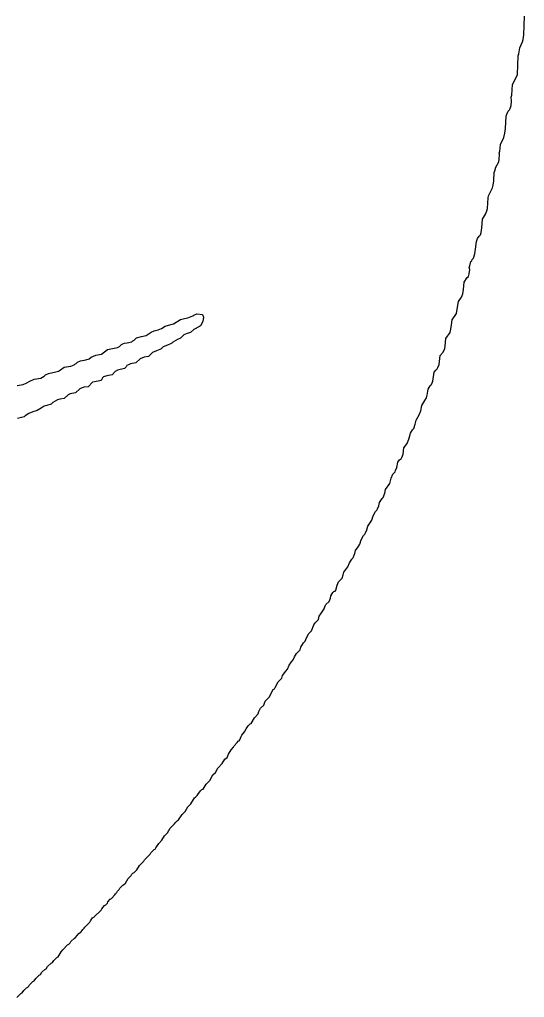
# Model space of a CAD drawing. Header units: millimetres. Extents: x -3 to 175, y -4 to 177.
# Drawn here: x 110.752 to 111.807, y 55.963 to 58.004 of the extents above; entities that cross this region are included whole.
import ezdxf

# ---------------------------------------------------------------- set-up
doc = ezdxf.new("R2010")
doc.units = ezdxf.units.MM
doc.layers.add('TopOverlay', color=2, linetype='Continuous')

msp = doc.modelspace()

# ---------------------------------------------------------------- linework, layer by layer
at = {"layer": 'TopOverlay'}
for p, q in [((111.8056, 57.9715), (111.8069, 58.0109)), ((111.7997, 57.9512), (111.8029, 57.9571)), ((111.8029, 57.9571), (111.8043, 57.9623)), ((111.8043, 57.9623), (111.8056, 57.9715)), ((111.7951, 57.9322), (111.797, 57.9446)), ((111.797, 57.9446), (111.7997, 57.9512)), ((111.7924, 57.8889), (111.7938, 57.9282)), ((111.7938, 57.9282), (111.7951, 57.9322)), ((111.782, 57.8679), (111.7885, 57.8797)), ((111.7885, 57.8797), (111.7924, 57.8889)), ((111.7806, 57.8456), (111.782, 57.8679)), ((111.7793, 57.8416), (111.7806, 57.8456)), ((111.78, 57.8331), (111.7793, 57.8416)), ((111.7793, 57.8246), (111.78, 57.8331)), ((111.7701, 57.8062), (111.7728, 57.8128)), ((111.7728, 57.8128), (111.7754, 57.8154)), ((111.7754, 57.8154), (111.7767, 57.818)), ((111.7767, 57.818), (111.7793, 57.8246)), ((111.7675, 57.776), (111.7688, 57.8023)), ((111.7688, 57.8023), (111.7701, 57.8062)), ((111.7662, 57.7669), (111.7675, 57.776)), ((111.757, 57.7432), (111.7636, 57.7577)), ((111.7636, 57.7577), (111.7662, 57.7669)), ((111.7557, 57.7288), (111.757, 57.7432)), ((111.7531, 57.7065), (111.7544, 57.7118)), ((111.7544, 57.7249), (111.7557, 57.7288)), ((111.7551, 57.7229), (111.7544, 57.7249)), ((111.7544, 57.7118), (111.7551, 57.7229)), ((111.7452, 57.6881), (111.7472, 57.6954)), ((111.7472, 57.6954), (111.7531, 57.7065)), ((111.7426, 57.6671), (111.7439, 57.6842)), ((111.7439, 57.6842), (111.7452, 57.6881)), ((111.7321, 57.6357), (111.74, 57.6527)), ((111.74, 57.6527), (111.7413, 57.658)), ((111.7413, 57.658), (111.7426, 57.6671)), ((111.7295, 57.6094), (111.7308, 57.6317)), ((111.7308, 57.6317), (111.7321, 57.6357)), ((111.7282, 57.6042), (111.7295, 57.6094)), ((111.7177, 57.5688), (111.719, 57.5871)), ((111.719, 57.5871), (111.7255, 57.5976)), ((111.7255, 57.5976), (111.7282, 57.6042)), ((111.7164, 57.5596), (111.7177, 57.5688)), ((111.7065, 57.5406), (111.7091, 57.5471)), ((111.7091, 57.5471), (111.7124, 57.5517)), ((111.7124, 57.5517), (111.715, 57.5543)), ((111.715, 57.5543), (111.7164, 57.5596)), ((111.7045, 57.5242), (111.7065, 57.5406)), ((111.698, 57.5032), (111.7006, 57.5058)), ((111.7006, 57.5058), (111.7032, 57.515)), ((111.7032, 57.515), (111.7045, 57.5242)), ((111.6914, 57.4861), (111.6927, 57.49)), ((111.6927, 57.4822), (111.6914, 57.4861)), ((111.6927, 57.49), (111.6947, 57.4986)), ((111.6947, 57.4986), (111.6967, 57.5005)), ((111.6967, 57.5005), (111.698, 57.5032)), ((111.6809, 57.4559), (111.6875, 57.4651)), ((111.6875, 57.4651), (111.6901, 57.4677)), ((111.6901, 57.4677), (111.6914, 57.473)), ((111.6914, 57.473), (111.6927, 57.4822)), ((111.6796, 57.4402), (111.6809, 57.4559)), ((111.6691, 57.4153), (111.6757, 57.4244)), ((111.6757, 57.4244), (111.6783, 57.431)), ((111.6783, 57.431), (111.6796, 57.4402)), ((111.6665, 57.3995), (111.6691, 57.4153)), ((111.1037, 57.3812), (111.1142, 57.3851)), ((111.1142, 57.3851), (111.1162, 57.3871)), ((111.1162, 57.3871), (111.1227, 57.3897)), ((111.1227, 57.3897), (111.1345, 57.3884)), ((111.1345, 57.3884), (111.1365, 57.3825)), ((111.656, 57.3772), (111.6652, 57.3903)), ((111.6652, 57.3903), (111.6665, 57.3995)), ((111.0486, 57.3589), (111.0565, 57.3641)), ((111.0565, 57.3641), (111.0637, 57.3661)), ((111.0637, 57.3661), (111.0742, 57.3687)), ((111.0742, 57.3687), (111.0886, 57.3779)), ((111.0886, 57.3779), (111.0971, 57.3798)), ((111.0971, 57.3798), (111.1037, 57.3812)), ((111.128, 57.3634), (111.1162, 57.3569)), ((111.1306, 57.3648), (111.128, 57.3634)), ((111.1352, 57.3733), (111.1306, 57.3648)), ((111.1365, 57.3825), (111.1352, 57.3733)), ((111.6534, 57.3575), (111.6547, 57.3667)), ((111.6547, 57.3667), (111.656, 57.3772)), ((110.9968, 57.3398), (111.0073, 57.3425)), ((111.0073, 57.3425), (111.0171, 57.3444)), ((111.0171, 57.3444), (111.025, 57.3497)), ((111.025, 57.3497), (111.027, 57.3516)), ((111.027, 57.3516), (111.0335, 57.3543)), ((111.0335, 57.3543), (111.042, 57.3562)), ((111.042, 57.3562), (111.0486, 57.3589)), ((111.0958, 57.3457), (111.0886, 57.3385)), ((111.1024, 57.3484), (111.0958, 57.3457)), ((111.1096, 57.3503), (111.1024, 57.3484)), ((111.1162, 57.3569), (111.1096, 57.3503)), ((111.6429, 57.3379), (111.6514, 57.3503)), ((111.6514, 57.3503), (111.6534, 57.3575)), ((110.9614, 57.3215), (110.9653, 57.3254)), ((110.9653, 57.3254), (110.9679, 57.3267)), ((110.9679, 57.3267), (110.9719, 57.328)), ((110.9719, 57.328), (110.9771, 57.3293)), ((110.9771, 57.3293), (110.9869, 57.3313)), ((110.9869, 57.3313), (110.9889, 57.3333)), ((110.9889, 57.3333), (110.9915, 57.3346)), ((110.9915, 57.3346), (110.9968, 57.3398)), ((111.0611, 57.3241), (111.0525, 57.3208)), ((111.0676, 57.3267), (111.0611, 57.3241)), ((111.0702, 57.328), (111.0676, 57.3267)), ((111.0729, 57.3306), (111.0702, 57.328)), ((111.0821, 57.3359), (111.0729, 57.3306)), ((111.0886, 57.3385), (111.0821, 57.3359)), ((111.6403, 57.3169), (111.6416, 57.3221)), ((111.6416, 57.3221), (111.6429, 57.3379)), ((110.9023, 57.2992), (110.9115, 57.3031)), ((110.9115, 57.3031), (110.9233, 57.3057)), ((110.9233, 57.3057), (110.9364, 57.3149)), ((110.9364, 57.3149), (110.9568, 57.3195)), ((110.9568, 57.3195), (110.9614, 57.3215)), ((111.0302, 57.309), (111.0217, 57.3005)), ((111.0388, 57.3123), (111.0302, 57.309)), ((111.0453, 57.3149), (111.0388, 57.3123)), ((111.0479, 57.3162), (111.0453, 57.3149)), ((111.0525, 57.3208), (111.0479, 57.3162)), ((111.6285, 57.2841), (111.6311, 57.3024)), ((111.6311, 57.3024), (111.637, 57.3097)), ((111.637, 57.3097), (111.6403, 57.3169)), ((110.8597, 57.2801), (110.8663, 57.2828)), ((110.8663, 57.2828), (110.8682, 57.2847)), ((110.8682, 57.2847), (110.8708, 57.286)), ((110.8708, 57.286), (110.8735, 57.2887)), ((110.8735, 57.2887), (110.88, 57.2913)), ((110.88, 57.2913), (110.8912, 57.2933)), ((110.8912, 57.2933), (110.8977, 57.2959)), ((110.8977, 57.2959), (110.9023, 57.2992)), ((110.9764, 57.2815), (110.9751, 57.2788)), ((110.9797, 57.2834), (110.9764, 57.2815)), ((110.9843, 57.2854), (110.9797, 57.2834)), ((110.9955, 57.2874), (110.9843, 57.2854)), ((111.004, 57.2959), (110.9955, 57.2874)), ((111.0125, 57.2992), (111.004, 57.2959)), ((111.0217, 57.3005), (111.0125, 57.2992)), ((111.6258, 57.2775), (111.6285, 57.2841)), ((110.8039, 57.2598), (110.8066, 57.2624)), ((110.8066, 57.2624), (110.8131, 57.2651)), ((110.8131, 57.2651), (110.8282, 57.2683)), ((110.8282, 57.2683), (110.8335, 57.2696)), ((110.8335, 57.2696), (110.838, 57.2729)), ((110.838, 57.2729), (110.8459, 57.2782)), ((110.8459, 57.2782), (110.8597, 57.2801)), ((110.9456, 57.2624), (110.9345, 57.2605)), ((110.9522, 57.269), (110.9456, 57.2624)), ((110.9568, 57.2723), (110.9522, 57.269)), ((110.9719, 57.2755), (110.9568, 57.2723)), ((110.9751, 57.2788), (110.9719, 57.2755)), ((111.6153, 57.2487), (111.6186, 57.2677)), ((111.6186, 57.2677), (111.6219, 57.2723)), ((111.6219, 57.2723), (111.6245, 57.2749)), ((111.6245, 57.2749), (111.6258, 57.2775)), ((110.7475, 57.2401), (110.76, 57.2421)), ((110.76, 57.2421), (110.7665, 57.2447)), ((110.7665, 57.2447), (110.7738, 57.2493)), ((110.7738, 57.2493), (110.7829, 57.2532)), ((110.7829, 57.2532), (110.7967, 57.2552)), ((110.7967, 57.2552), (110.8039, 57.2598)), ((110.9049, 57.2467), (110.8958, 57.2375)), ((110.9168, 57.2493), (110.9049, 57.2467)), ((110.922, 57.2506), (110.9168, 57.2493)), ((110.924, 57.2526), (110.922, 57.2506)), ((110.9253, 57.2552), (110.924, 57.2526)), ((110.9279, 57.2578), (110.9253, 57.2552)), ((110.9345, 57.2605), (110.9279, 57.2578)), ((111.6101, 57.2395), (111.6127, 57.2421)), ((111.6127, 57.2421), (111.6153, 57.2487)), ((110.8538, 57.2204), (110.8459, 57.2126)), ((110.8584, 57.2224), (110.8538, 57.2204)), ((110.8695, 57.2244), (110.8584, 57.2224)), ((110.8781, 57.2329), (110.8695, 57.2244)), ((110.8866, 57.2362), (110.8781, 57.2329)), ((110.8958, 57.2375), (110.8866, 57.2362)), ((111.6022, 57.2145), (111.6035, 57.2198)), ((111.6035, 57.2198), (111.6055, 57.2323)), ((111.6055, 57.2323), (111.6101, 57.2395)), ((110.8184, 57.2008), (110.8092, 57.1981)), ((110.8223, 57.2047), (110.8184, 57.2008)), ((110.8315, 57.21), (110.8223, 57.2047)), ((110.8367, 57.2113), (110.8315, 57.21)), ((110.8459, 57.2126), (110.8367, 57.2113)), ((111.5924, 57.1981), (111.5989, 57.2086)), ((111.5989, 57.2086), (111.6022, 57.2145)), ((110.7718, 57.1818), (110.7639, 57.1765)), ((110.7803, 57.185), (110.7718, 57.1818)), ((110.7895, 57.1877), (110.7803, 57.185)), ((110.7974, 57.1929), (110.7895, 57.1877)), ((110.8039, 57.1968), (110.7974, 57.1929)), ((110.8092, 57.1981), (110.8039, 57.1968)), ((111.5871, 57.1785), (111.5904, 57.187)), ((111.5904, 57.187), (111.5924, 57.1981)), ((110.7567, 57.1732), (110.7482, 57.1713)), ((110.762, 57.1745), (110.7567, 57.1732)), ((110.7639, 57.1765), (110.762, 57.1745)), ((111.576, 57.1503), (111.5786, 57.1594)), ((111.5786, 57.1594), (111.5806, 57.168)), ((111.5806, 57.168), (111.5871, 57.1785)), ((111.5668, 57.1332), (111.5688, 57.1404)), ((111.5688, 57.1404), (111.5734, 57.1476)), ((111.5734, 57.1476), (111.576, 57.1503)), ((111.555, 57.1096), (111.5616, 57.1188)), ((111.5616, 57.1188), (111.5629, 57.1214)), ((111.5629, 57.1214), (111.5655, 57.128)), ((111.5655, 57.128), (111.5668, 57.1332)), ((111.5537, 57.0965), (111.555, 57.1096)), ((111.5406, 57.0689), (111.5425, 57.0801)), ((111.5425, 57.0801), (111.5458, 57.0847)), ((111.5458, 57.0847), (111.5478, 57.0866)), ((111.5478, 57.0866), (111.5497, 57.0873)), ((111.5497, 57.0873), (111.5511, 57.0899)), ((111.5511, 57.0899), (111.5537, 57.0965)), ((111.532, 57.0552), (111.5366, 57.0597)), ((111.5366, 57.0597), (111.5379, 57.0624)), ((111.5379, 57.0624), (111.5406, 57.0689)), ((111.5255, 57.0355), (111.5274, 57.0414)), ((111.5274, 57.0414), (111.5288, 57.0466)), ((111.5288, 57.0466), (111.532, 57.0552)), ((111.5156, 57.0151), (111.5169, 57.023)), ((111.5169, 57.023), (111.5255, 57.0355)), ((111.5025, 56.9889), (111.5045, 56.9961)), ((111.5045, 56.9961), (111.5097, 57.004)), ((111.5097, 57.004), (111.5117, 57.006)), ((111.5117, 57.006), (111.5156, 57.0151)), ((111.4907, 56.9679), (111.496, 56.9771)), ((111.496, 56.9771), (111.4986, 56.9797)), ((111.4986, 56.9797), (111.4999, 56.9823)), ((111.4999, 56.9823), (111.5025, 56.9889)), ((111.4828, 56.9509), (111.4881, 56.9587)), ((111.4881, 56.9587), (111.4907, 56.9679)), ((111.475, 56.9325), (111.4776, 56.939)), ((111.4776, 56.939), (111.4796, 56.9463)), ((111.4796, 56.9463), (111.4828, 56.9509)), ((111.4632, 56.9089), (111.4658, 56.9181)), ((111.4658, 56.9181), (111.471, 56.9272)), ((111.471, 56.9272), (111.4737, 56.9299)), ((111.4737, 56.9299), (111.475, 56.9325)), ((111.4527, 56.8892), (111.454, 56.8958)), ((111.454, 56.8958), (111.4599, 56.903)), ((111.4599, 56.903), (111.4632, 56.9089)), ((111.4415, 56.8702), (111.4461, 56.8774)), ((111.4461, 56.8774), (111.4487, 56.88)), ((111.4487, 56.88), (111.45, 56.8826)), ((111.45, 56.8826), (111.4527, 56.8892)), ((111.4297, 56.8505), (111.4382, 56.8616)), ((111.4382, 56.8616), (111.4415, 56.8702)), ((111.4186, 56.8302), (111.4264, 56.838)), ((111.4264, 56.838), (111.4284, 56.8452)), ((111.4284, 56.8452), (111.4297, 56.8505)), ((111.4113, 56.8111), (111.4133, 56.8131)), ((111.4133, 56.8131), (111.4159, 56.8236)), ((111.4159, 56.8236), (111.4186, 56.8302)), ((111.3989, 56.7895), (111.4015, 56.7961)), ((111.4015, 56.7961), (111.4028, 56.8013)), ((111.4028, 56.8013), (111.4067, 56.8079)), ((111.4067, 56.8079), (111.4087, 56.8098)), ((111.4087, 56.8098), (111.4113, 56.8111)), ((111.3831, 56.7659), (111.3884, 56.7737)), ((111.3884, 56.7737), (111.391, 56.7803)), ((111.391, 56.7803), (111.3923, 56.7829)), ((111.3923, 56.7829), (111.3989, 56.7895)), ((111.37, 56.7449), (111.3766, 56.7514)), ((111.3766, 56.7514), (111.3785, 56.7587)), ((111.3785, 56.7587), (111.3831, 56.7659)), ((111.3621, 56.7278), (111.3667, 56.7403)), ((111.3667, 56.7403), (111.37, 56.7449)), ((111.349, 56.7068), (111.3516, 56.7134)), ((111.3516, 56.7134), (111.3569, 56.7226)), ((111.3569, 56.7226), (111.3621, 56.7278)), ((111.3385, 56.6885), (111.3398, 56.6937)), ((111.3398, 56.6937), (111.3451, 56.7029)), ((111.3451, 56.7029), (111.349, 56.7068)), ((111.3241, 56.6675), (111.3267, 56.674)), ((111.3267, 56.674), (111.3307, 56.6806)), ((111.3307, 56.6806), (111.3385, 56.6885)), ((111.3123, 56.6478), (111.3156, 56.6563)), ((111.3156, 56.6563), (111.3202, 56.6636)), ((111.3202, 56.6636), (111.3241, 56.6675)), ((111.2926, 56.6216), (111.3005, 56.6294)), ((111.3005, 56.6294), (111.3018, 56.6347)), ((111.3018, 56.6347), (111.3084, 56.6439)), ((111.3084, 56.6439), (111.3123, 56.6478)), ((111.2847, 56.6071), (111.2861, 56.6098)), ((111.2861, 56.6098), (111.2926, 56.6216)), ((111.2657, 56.5816), (111.2742, 56.5901)), ((111.2742, 56.5901), (111.2769, 56.5966)), ((111.2769, 56.5966), (111.2821, 56.6058)), ((111.2821, 56.6058), (111.2847, 56.6071)), ((111.2559, 56.5665), (111.2624, 56.573)), ((111.2624, 56.573), (111.2657, 56.5816)), ((111.2362, 56.535), (111.2428, 56.5468)), ((111.2428, 56.5468), (111.2506, 56.5547)), ((111.2506, 56.5547), (111.2519, 56.5599)), ((111.2519, 56.5599), (111.2559, 56.5665)), ((111.2257, 56.5232), (111.2296, 56.5297)), ((111.2296, 56.5297), (111.2342, 56.5343)), ((111.2342, 56.5343), (111.2362, 56.535)), ((111.2126, 56.5009), (111.2152, 56.5074)), ((111.2152, 56.5074), (111.2165, 56.5101)), ((111.2165, 56.5101), (111.2224, 56.5173)), ((111.2224, 56.5173), (111.2257, 56.5232)), ((111.1942, 56.4799), (111.1995, 56.4851)), ((111.1995, 56.4851), (111.2008, 56.4878)), ((111.2008, 56.4878), (111.2067, 56.495)), ((111.2067, 56.495), (111.2093, 56.4976)), ((111.2093, 56.4976), (111.2113, 56.4983)), ((111.2113, 56.4983), (111.2126, 56.5009)), ((111.1857, 56.4635), (111.189, 56.4707)), ((111.189, 56.4707), (111.1942, 56.4799)), ((111.1667, 56.4418), (111.1759, 56.451)), ((111.1759, 56.451), (111.1811, 56.4602)), ((111.1811, 56.4602), (111.1857, 56.4635)), ((111.1496, 56.4156), (111.1562, 56.4274)), ((111.1562, 56.4274), (111.1614, 56.4327)), ((111.1614, 56.4327), (111.1667, 56.4418)), ((111.1358, 56.3979), (111.1424, 56.4084)), ((111.1424, 56.4084), (111.1496, 56.4156)), ((111.1201, 56.3808), (111.1234, 56.3841)), ((111.1234, 56.3841), (111.1247, 56.3867)), ((111.1247, 56.3867), (111.1306, 56.394)), ((111.1306, 56.394), (111.1332, 56.3966)), ((111.1332, 56.3966), (111.1358, 56.3979)), ((111.1037, 56.3605), (111.1103, 56.3671)), ((111.1103, 56.3671), (111.1155, 56.3762)), ((111.1155, 56.3762), (111.1175, 56.3795)), ((111.1175, 56.3795), (111.1201, 56.3808)), ((111.0847, 56.3336), (111.0919, 56.3448)), ((111.0919, 56.3448), (111.0985, 56.3513)), ((111.0985, 56.3513), (111.1037, 56.3605)), ((111.067, 56.3159), (111.0762, 56.3251)), ((111.0762, 56.3251), (111.0775, 56.3277)), ((111.0775, 56.3277), (111.0821, 56.3323)), ((111.0821, 56.3323), (111.0847, 56.3336)), ((111.0552, 56.3002), (111.0617, 56.3067)), ((111.0617, 56.3067), (111.067, 56.3159)), ((111.0368, 56.2752), (111.0434, 56.2844)), ((111.0434, 56.2844), (111.0499, 56.291)), ((111.0499, 56.291), (111.0552, 56.3002)), ((111.0132, 56.2503), (111.025, 56.2621)), ((111.025, 56.2621), (111.0263, 56.2647)), ((111.0263, 56.2647), (111.0335, 56.272)), ((111.0335, 56.272), (111.0355, 56.2726)), ((111.0355, 56.2726), (111.0368, 56.2752)), ((111.0027, 56.2385), (111.0119, 56.2477)), ((111.0119, 56.2477), (111.0132, 56.2503)), ((110.9856, 56.2175), (110.9869, 56.2201)), ((110.9869, 56.2201), (110.9889, 56.2221)), ((110.9889, 56.2221), (110.9915, 56.2234)), ((110.9915, 56.2234), (110.9974, 56.2293)), ((110.9974, 56.2293), (111.0027, 56.2385)), ((110.9705, 56.1985), (110.9738, 56.2018)), ((110.9738, 56.2018), (110.9791, 56.2109)), ((110.9791, 56.2109), (110.9856, 56.2175)), ((110.9515, 56.1768), (110.9528, 56.1795)), ((110.9528, 56.1795), (110.9555, 56.1821)), ((110.9555, 56.1821), (110.9568, 56.1847)), ((110.9568, 56.1847), (110.9607, 56.1886)), ((110.9607, 56.1886), (110.962, 56.1913)), ((110.962, 56.1913), (110.9679, 56.1972)), ((110.9679, 56.1972), (110.9705, 56.1985)), ((110.9325, 56.1565), (110.9358, 56.1598)), ((110.9358, 56.1598), (110.9371, 56.1624)), ((110.9371, 56.1624), (110.9417, 56.1683)), ((110.9417, 56.1683), (110.9443, 56.1696)), ((110.9443, 56.1696), (110.9515, 56.1768)), ((110.9076, 56.1303), (110.9227, 56.1454)), ((110.9227, 56.1454), (110.924, 56.148)), ((110.924, 56.148), (110.9299, 56.1552)), ((110.9299, 56.1552), (110.9325, 56.1565)), ((110.8886, 56.1099), (110.899, 56.1204)), ((110.899, 56.1204), (110.9004, 56.1231)), ((110.9004, 56.1231), (110.9049, 56.129)), ((110.9049, 56.129), (110.9076, 56.1303)), ((110.8761, 56.0962), (110.8787, 56.0988)), ((110.8787, 56.0988), (110.8813, 56.1001)), ((110.8813, 56.1001), (110.8846, 56.1047)), ((110.8846, 56.1047), (110.8872, 56.1073)), ((110.8872, 56.1073), (110.8886, 56.1099)), ((110.8551, 56.0739), (110.8584, 56.0771)), ((110.8584, 56.0771), (110.8597, 56.0798)), ((110.8597, 56.0798), (110.8669, 56.087)), ((110.8669, 56.087), (110.8695, 56.0883)), ((110.8695, 56.0883), (110.8761, 56.0962)), ((110.8328, 56.0476), (110.8394, 56.0581)), ((110.8394, 56.0581), (110.8426, 56.0627)), ((110.8426, 56.0627), (110.8525, 56.0725)), ((110.8525, 56.0725), (110.8551, 56.0739)), ((110.821, 56.0358), (110.8243, 56.0404)), ((110.8243, 56.0404), (110.8302, 56.0463)), ((110.8302, 56.0463), (110.8328, 56.0476)), ((110.7993, 56.0155), (110.8052, 56.0214)), ((110.8052, 56.0214), (110.8079, 56.0227)), ((110.8079, 56.0227), (110.8111, 56.0273)), ((110.8111, 56.0273), (110.8184, 56.0345)), ((110.8184, 56.0345), (110.821, 56.0358)), ((110.7731, 55.9892), (110.7803, 55.9965)), ((110.7803, 55.9965), (110.7829, 55.9978)), ((110.7829, 55.9978), (110.7862, 56.0024)), ((110.7862, 56.0024), (110.7934, 56.0096)), ((110.7934, 56.0096), (110.7961, 56.0109)), ((110.7961, 56.0109), (110.7993, 56.0155)), ((110.758, 55.9728), (110.7613, 55.9774)), ((110.7613, 55.9774), (110.7672, 55.9833)), ((110.7672, 55.9833), (110.7698, 55.9846)), ((110.7698, 55.9846), (110.7718, 55.9866)), ((110.7718, 55.9866), (110.7731, 55.9892)), ((110.7469, 55.963), (110.7554, 55.9715)), ((110.7554, 55.9715), (110.758, 55.9728))]:
    msp.add_line(p, q, dxfattribs=at)

doc.saveas('drawing.dxf')
